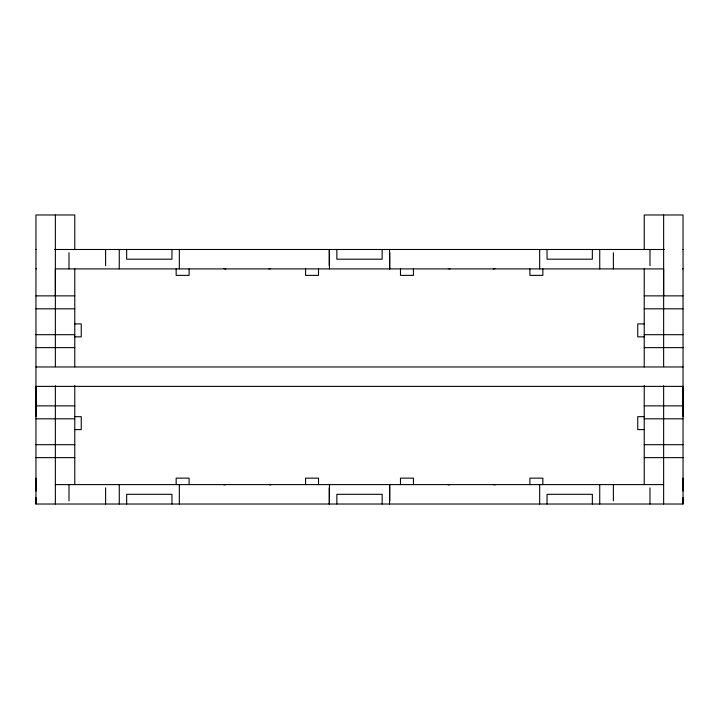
<?xml version="1.0" encoding="UTF-8"?>
<svg xmlns="http://www.w3.org/2000/svg" width="719" height="719" viewBox="0 0 719 719"><rect width="100%" height="100%" fill="white"/><g stroke="black" fill="none" stroke-linecap="round" stroke-linejoin="round"><path stroke-width="1.08" d="M35.95 491.077L35.95 478.135M35.95 416.616L35.95 386.373L683.05 386.373L683.05 416.616M55.363 295.868L55.363 268.906L663.637 268.906L663.637 295.868M683.05 491.077L683.05 478.135M35.95 484.687L36.417 484.606M683.05 484.687L682.574 484.606M35.95 249.493L36.417 249.493M54.545 249.493L664.455 249.493M682.574 249.493L683.05 249.493M36.417 268.906L35.95 268.825M682.574 268.906L683.05 268.825M35.95 295.868L74.776 295.868M644.224 295.868L683.05 295.868M35.95 308.811L74.776 308.811M644.224 308.811L683.05 308.811M74.776 323.909L81.247 323.909L81.247 336.852L74.614 336.852M644.224 323.909L637.753 323.909L637.753 336.852L644.377 336.852M35.95 334.695L74.776 334.695M644.224 334.695L683.05 334.695M35.95 347.637L74.776 347.637M644.224 347.637L683.05 347.637M35.95 366.96L683.05 366.96M35.95 405.876L74.776 405.876M644.224 405.876L683.05 405.876M74.614 416.661L81.247 416.661L81.247 429.603L74.776 429.603M644.377 416.661L637.753 416.661L637.753 429.603L644.224 429.603M35.95 418.817L74.776 418.817M644.224 418.817L683.05 418.817M35.95 444.702L74.776 444.702M644.224 444.702L683.05 444.702M35.95 457.644L74.776 457.644M644.224 457.644L683.05 457.644M55.363 484.606L663.637 484.606M35.95 497.548L35.95 504.019L683.05 504.019L683.05 214.981L644.224 214.981L644.224 249.322M683.05 497.548L683.05 504.019M663.637 214.981L663.637 366.672M663.637 385.717L663.637 504.019M649.985 249.493L649.985 265.671M649.985 487.841L649.985 504.019M644.224 268.906L644.224 366.951M644.224 385.555L644.224 484.606M613.379 252.728L613.379 268.906M613.379 484.606L613.379 500.784M599.736 249.493L599.736 268.906M599.736 484.606L599.736 504.019M592.348 249.493L592.348 259.2L547.051 259.2L547.051 249.493M592.348 504.019L592.348 494.312L547.051 494.312L547.051 504.019M542.845 268.906L542.845 275.377L529.903 275.377L529.903 268.906M542.845 484.606L542.845 478.135L529.903 478.135L529.903 484.606M539.663 249.493L539.663 268.906M539.663 484.606L539.663 504.019M413.425 268.906L413.425 275.377L400.483 275.377L400.483 268.906M413.425 484.606L413.425 478.135L400.483 478.135L400.483 484.606M389.806 252.728L389.806 268.906M389.806 484.606L389.806 500.784M389.536 249.493L389.536 268.906M389.536 484.606L389.536 504.019M382.149 249.493L382.149 259.2L336.852 259.2L336.852 249.493M382.149 504.019L382.149 494.312L336.852 494.312L336.852 504.019M329.464 249.493L329.464 268.906M329.464 484.606L329.464 504.019M329.194 249.493L329.194 265.671M329.194 487.841L329.194 504.019M318.517 268.906L318.517 275.377L305.575 275.377L305.575 268.906M318.517 484.606L318.517 478.135L305.575 478.135L305.575 484.606M189.097 268.906L189.097 275.377L176.155 275.377L176.155 268.906M189.097 484.606L189.097 478.135L176.155 478.135L176.155 484.606M179.337 249.493L179.337 268.906M179.337 484.606L179.337 504.019M171.949 249.493L171.949 259.2L126.652 259.2L126.652 249.493M171.949 504.019L171.949 494.312L126.652 494.312L126.652 504.019M119.264 249.493L119.264 268.906M119.264 484.606L119.264 504.019M105.612 249.493L105.612 265.671M105.612 487.841L105.612 504.019M74.776 249.322L74.776 214.981L35.95 214.981L35.95 504.019M74.776 268.906L74.776 366.951M74.776 385.555L74.776 484.606M69.006 252.728L69.006 268.906M69.006 484.606L69.006 500.784M55.363 214.981L55.363 366.672M55.363 385.717L55.363 504.019M495.023 268.564A4.853 4.853 0 0 1 493.234 268.906M450.094 268.906A4.853 4.853 0 0 1 448.305 268.564M270.695 268.564A4.853 4.853 0 0 1 268.906 268.906M225.766 268.906A4.853 4.853 0 0 1 223.977 268.564M493.234 484.606A4.853 4.853 0 0 1 495.023 484.948M448.305 484.948A4.853 4.853 0 0 1 450.094 484.606M268.906 484.606A4.853 4.853 0 0 1 270.695 484.948M223.977 484.948A4.853 4.853 0 0 1 225.766 484.606"/></g></svg>
